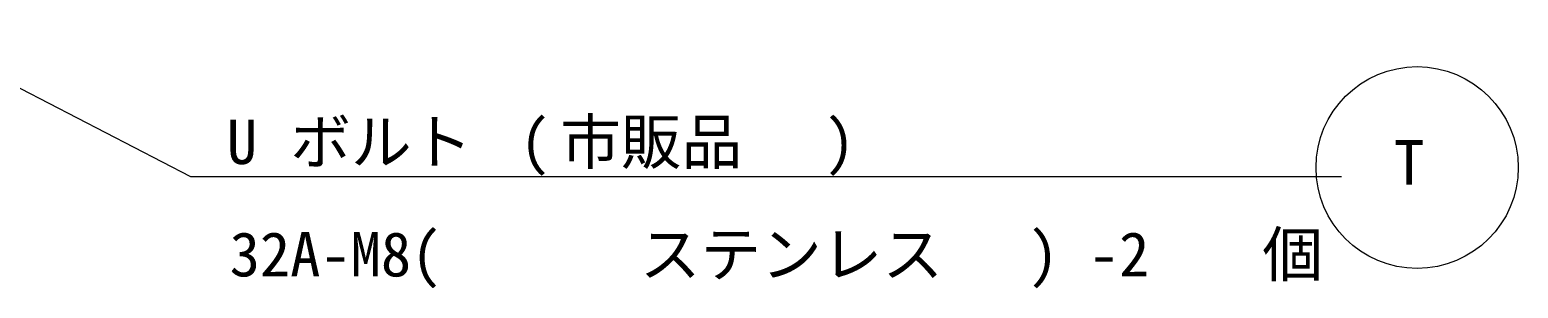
# Model space of a CAD drawing. Units: millimetres at full size. Extents: x -24503 to 24503, y -7436 to 7436.
# Drawn here: x 9699 to 10436, y 4026 to 4154 of the extents above; entities that cross this region are included whole.
import ezdxf
from ezdxf.enums import TextEntityAlignment as Align

# ---------------------------------------------------------------- set-up
doc = ezdxf.new("R2010")
doc.units = ezdxf.units.MM
doc.header["$LTSCALE"] = 4.8
doc.layers.add('0-2_08_DIM', color=3, linetype='Continuous', lineweight=9)
doc.layers.add('0-4_0', color=2, linetype='Continuous', lineweight=9)
doc.styles.add('ＭＳ ゴシック', font='')
doc.styles.add('ＭＳ Ｐゴシック', font='')
doc.styles.get('ＭＳ ゴシック').set_extended_font_data('MS Gothic')
doc.styles.get('ＭＳ Ｐゴシック').set_extended_font_data('MS PGothic')

# ---------------------------------------------------------------- blocks, each defined once
blk = doc.blocks.new('AM_BALLOON1')
at = {"layer": '0-2_08_DIM'}
blk.add_circle((0, 0), 5, dxfattribs=at)

msp = doc.modelspace()

# ---------------------------------------------------------------- linework, layer by layer
at = {"layer": '0-2_08_DIM', "color": 2}
msp.add_line((9782.558, 4081.772), (10348.203, 4081.772), dxfattribs=at)
msp.add_lwpolyline([(9638.514, 4154.448), (9778.958, 4081.772), (9782.558, 4081.772)], dxfattribs=at)

# ---------------------------------------------------------------- block references
at = {"layer": '0-2_08_DIM', "xscale": 10, "yscale": 10}
msp.add_blockref('AM_BALLOON1', (10385.612, 4086.148), dxfattribs=at)

# ---------------------------------------------------------------- texts
at = {"layer": '0-2_08_DIM', "color": 2}
for s, style, p in [('U', 'ＭＳ ゴシック', (9796.843, 4081.322)), ('ボルト', 'ＭＳ Ｐゴシック', (9828.272, 4081.322)), ('(', 'ＭＳ ゴシック', (9941.762, 4081.322)), ('市販品', 'ＭＳ Ｐゴシック', (9961.762, 4081.322)), (')', 'ＭＳ ゴシック', (10092.622, 4081.322)), ('32A-M8(', 'ＭＳ ゴシック', (9798.272, 4025.608)), (') -2', 'ＭＳ ゴシック', (10193.309, 4025.608)), ('個', 'ＭＳ Ｐゴシック', (10309.023, 4025.608)), ('ステンレス', 'ＭＳ Ｐゴシック', (10001.129, 4025.608))]:
    msp.add_text(s, height=21.99, dxfattribs=dict(at, style=style)).set_placement(p, align=Align.BOTTOM_LEFT)
at = {"layer": '0-4_0', "color": 134, "style": 'ＭＳ ゴシック'}
msp.add_text('T', height=21.99, dxfattribs=at).set_placement((10374.183, 4071.148), align=Align.BOTTOM_LEFT)

doc.saveas('drawing.dxf')
